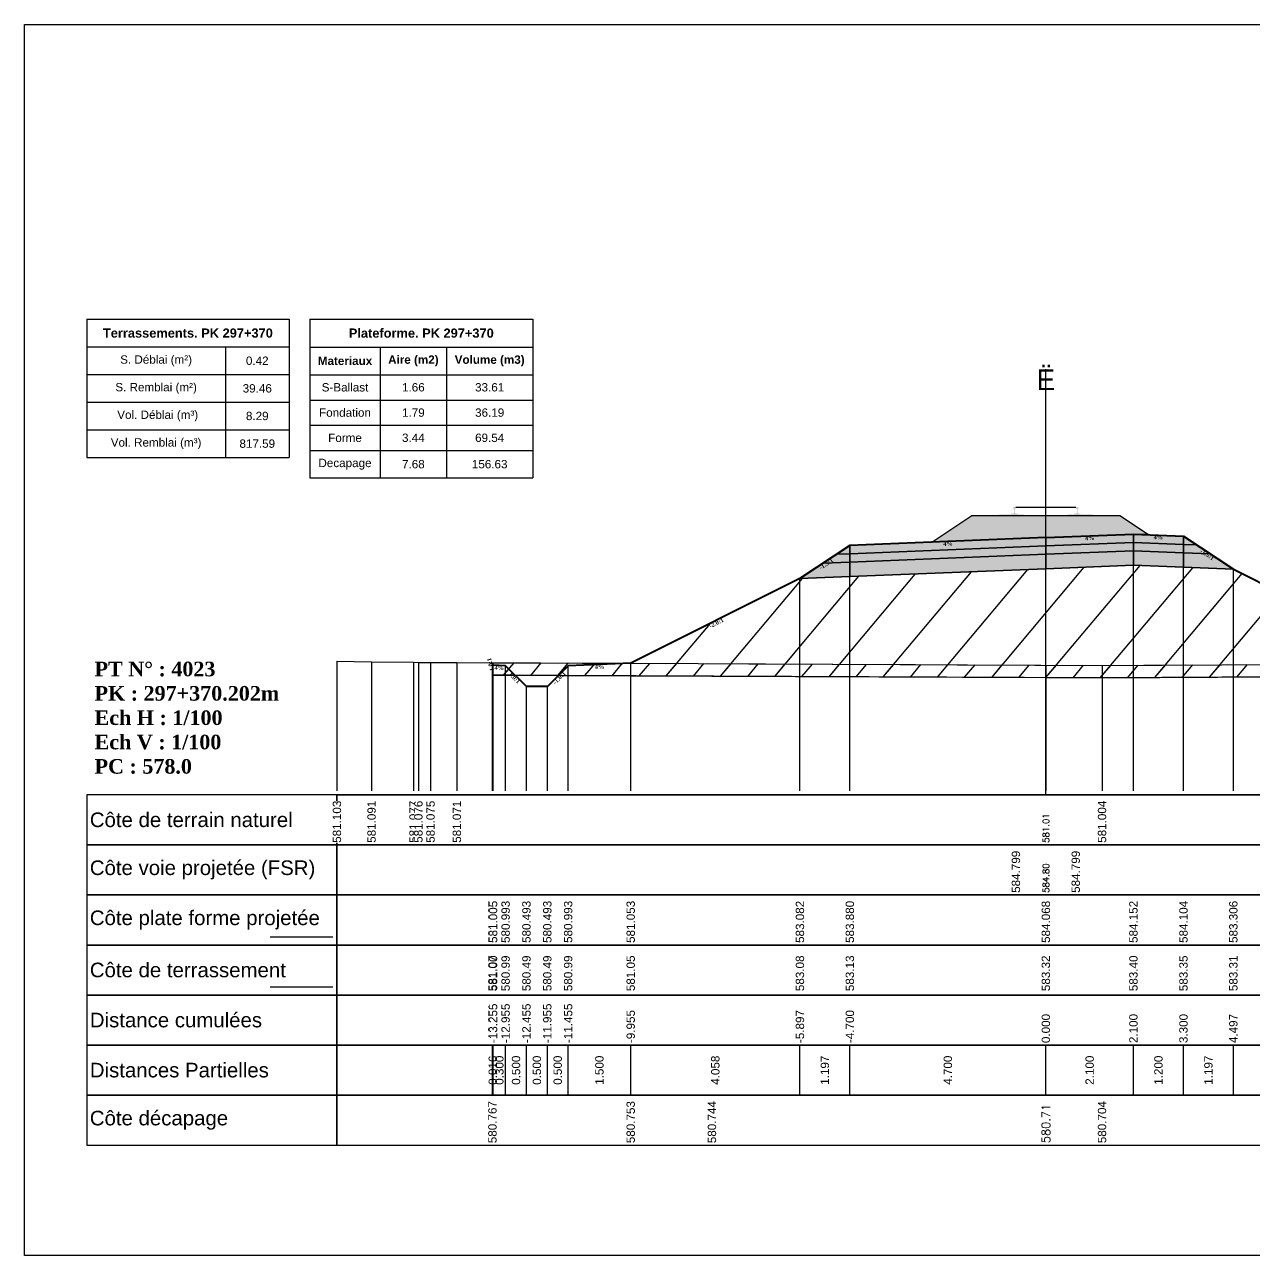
# Model space of a CAD drawing. Header units: millimetres. Extents: x 2762 to 3076, y 916 to 3305.
# Drawn here: x 3026.54 to 3056.03, y 2289.65 to 2319.15 of the extents above; entities that cross this region are included whole.
import ezdxf

# ---------------------------------------------------------------- set-up
doc = ezdxf.new("R2010")
doc.units = ezdxf.units.MM
doc.header["$LTSCALE"] = 2
doc.linetypes.add('CACHE', pattern=[9.525, 6.35, -3.175])
doc.linetypes.add('DASHED', pattern=[0.75, 0.5, -0.25])
for name, color, linetype in [('C-ANNO-TABL', 1, 'Continuous'), ('C-ANNO-TABL-TEXT', 150, 'Continuous'), ('C-ANNO-TABL-TITL', 150, 'Continuous'), ('C-ANNO-TABL-TTBL', 5, 'Continuous'), ('C-ROAD-CORR', 5, 'Continuous'), ('C-ROAD-SCTN', 7, 'Continuous')]:
    doc.layers.add(name, color=color, linetype=linetype)
doc.styles.add('ARIAL', font='arial.ttf')
doc.styles.add('C3D_Etiquette', font='romans.shx')
doc.styles.add('C3D_Profil_Travers', font='romans.shx')
doc.styles.get("Standard").update_dxf_attribs({"font": 'arial.ttf'})

msp = doc.modelspace()

# ---------------------------------------------------------------- hatches: boundary and pattern name
at = {"linetype": 'Continuous', "lineweight": -3}
msp.add_hatch(color=254, dxfattribs=at).paths.add_polyline_path([(3049.812, 2307.199), (3049.812, 2307.384), (3049.927, 2307.405), (3050.275, 2307.405), (3050.275, 2307.411), (3050.201, 2307.411), (3050.201, 2307.421), (3050.202, 2307.422), (3050.204, 2307.422), (3050.205, 2307.423), (3050.225, 2307.424), (3050.228, 2307.425), (3050.231, 2307.426), (3050.259, 2307.436), (3050.262, 2307.438), (3050.263, 2307.439), (3050.264, 2307.44), (3050.265, 2307.445), (3050.266, 2307.452), (3050.267, 2307.461), (3050.268, 2307.471), (3050.268, 2307.495), (3050.267, 2307.511), (3050.267, 2307.517), (3050.266, 2307.523), (3050.265, 2307.528), (3050.265, 2307.53), (3050.264, 2307.533), (3050.263, 2307.535), (3050.262, 2307.536), (3050.261, 2307.538), (3050.26, 2307.538), (3050.244, 2307.544), (3050.242, 2307.545), (3050.241, 2307.546), (3050.24, 2307.548), (3050.24, 2307.55), (3050.24, 2307.569), (3050.241, 2307.573), (3050.242, 2307.575), (3050.244, 2307.577), (3050.246, 2307.579), (3050.249, 2307.58), (3050.25, 2307.581), (3050.254, 2307.582), (3050.258, 2307.582), (3050.261, 2307.582), (3050.265, 2307.583), (3050.27, 2307.583), (3050.273, 2307.583), (3050.276, 2307.583), (3050.28, 2307.583), (3050.283, 2307.583), (3050.287, 2307.583), (3050.292, 2307.582), (3050.295, 2307.582), (3050.299, 2307.582), (3050.303, 2307.581), (3050.304, 2307.58), (3050.306, 2307.579), (3050.309, 2307.577), (3050.311, 2307.575), (3050.312, 2307.573), (3050.312, 2307.569), (3050.312, 2307.55), (3050.312, 2307.548), (3050.312, 2307.546), (3050.311, 2307.545), (3050.309, 2307.544), (3050.293, 2307.538), (3050.292, 2307.538), (3050.29, 2307.536), (3050.289, 2307.535), (3050.289, 2307.533), (3050.288, 2307.53), (3050.287, 2307.528), (3050.287, 2307.523), (3050.286, 2307.517), (3050.285, 2307.511), (3050.285, 2307.495), (3050.285, 2307.471), (3050.286, 2307.461), (3050.287, 2307.452), (3050.288, 2307.445), (3050.289, 2307.44), (3050.29, 2307.439), (3050.291, 2307.438), (3050.293, 2307.436), (3050.322, 2307.426), (3050.325, 2307.425), (3050.328, 2307.424), (3050.348, 2307.423), (3050.349, 2307.422), (3050.35, 2307.422), (3050.351, 2307.421), (3050.351, 2307.411), (3050.277, 2307.411), (3050.277, 2307.405), (3050.481, 2307.405), (3050.613, 2307.374), (3051.447, 2307.374), (3051.578, 2307.405), (3051.782, 2307.405), (3051.782, 2307.411), (3051.708, 2307.411), (3051.708, 2307.421), (3051.709, 2307.422), (3051.711, 2307.422), (3051.712, 2307.423), (3051.732, 2307.424), (3051.735, 2307.425), (3051.738, 2307.426), (3051.766, 2307.436), (3051.769, 2307.438), (3051.77, 2307.439), (3051.771, 2307.44), (3051.772, 2307.445), (3051.773, 2307.452), (3051.774, 2307.461), (3051.775, 2307.471), (3051.775, 2307.495), (3051.774, 2307.511), (3051.774, 2307.517), (3051.773, 2307.523), (3051.772, 2307.528), (3051.772, 2307.53), (3051.771, 2307.533), (3051.77, 2307.535), (3051.769, 2307.536), (3051.768, 2307.538), (3051.767, 2307.538), (3051.751, 2307.544), (3051.749, 2307.545), (3051.748, 2307.546), (3051.747, 2307.548), (3051.747, 2307.55), (3051.747, 2307.569), (3051.748, 2307.573), (3051.749, 2307.575), (3051.751, 2307.577), (3051.753, 2307.579), (3051.756, 2307.58), (3051.757, 2307.581), (3051.761, 2307.582), (3051.765, 2307.582), (3051.768, 2307.582), (3051.772, 2307.583), (3051.777, 2307.583), (3051.78, 2307.583), (3051.783, 2307.583), (3051.787, 2307.583), (3051.79, 2307.583), (3051.794, 2307.583), (3051.799, 2307.582), (3051.802, 2307.582), (3051.806, 2307.582), (3051.81, 2307.581), (3051.811, 2307.58), (3051.813, 2307.579), (3051.816, 2307.577), (3051.818, 2307.575), (3051.819, 2307.573), (3051.819, 2307.569), (3051.819, 2307.55), (3051.819, 2307.548), (3051.819, 2307.546), (3051.818, 2307.545), (3051.816, 2307.544), (3051.8, 2307.538), (3051.799, 2307.538), (3051.797, 2307.536), (3051.796, 2307.535), (3051.796, 2307.533), (3051.795, 2307.53), (3051.794, 2307.528), (3051.794, 2307.523), (3051.793, 2307.517), (3051.792, 2307.511), (3051.792, 2307.495), (3051.792, 2307.471), (3051.793, 2307.461), (3051.794, 2307.452), (3051.795, 2307.445), (3051.796, 2307.44), (3051.797, 2307.439), (3051.798, 2307.438), (3051.8, 2307.436), (3051.829, 2307.426), (3051.832, 2307.425), (3051.835, 2307.424), (3051.855, 2307.423), (3051.856, 2307.422), (3051.857, 2307.422), (3051.858, 2307.421), (3051.858, 2307.411), (3051.784, 2307.411), (3051.784, 2307.405), (3052.132, 2307.405), (3052.247, 2307.384), (3052.247, 2307.199)])
h = msp.add_hatch(dxfattribs=at)
h.set_pattern_fill('GRAVEL', color=252, scale=0.009, style=0)
h.set_pattern_definition([(228.0128, (3048.461781, 2306.971106), (-1.8288, -2.0574), [0.030755, -3.0447435]), (184.96974, (3048.441207, 2306.948246), (2.743199999, 0.228600013), [0.0527764, -5.2248644]), (132.51045, (3048.388629, 2306.943674), (2.286, -2.5146), [0.0372133, -3.684125]), (267.2737, (3048.299475, 2306.886524), (0.2286, 4.572), [0.0480604, -4.7579794]), (292.83365, (3048.297189, 2306.838518), (-1.143, 2.7432), [0.047127, -4.6655827]), (357.2737, (3048.315477, 2306.795084), (-4.572, 0.2286), [0.0480604, -4.7579794]), (37.69424, (3048.363483, 2306.792798), (-2.9718, -2.286), [0.0635574, -6.2921804]), (72.25533, (3048.413775, 2306.83166), (1.6002, 5.0292), [0.0600048, -5.940473]), (121.42957, (3048.432063, 2306.88881), (-1.8288, 2.9718), [0.048223, -4.774099]), (175.23636, (3048.406917, 2306.929958), (2.5146, -0.2286), [0.055054, -2.697654]), (222.39744, (3048.352053, 2306.93453), (-2.7432, -2.5146), [0.071197, -7.0485095]), (138.81407, (3048.52579, 2306.884238), (-1.6002, 1.3716), [0.0243004, -2.405751]), (171.46923, (3048.507501, 2306.90024), (2.9718, -0.4572), [0.0462314, -4.5769175]), (225, (3048.46178, 2306.9071), (-3e-17, -0.2286), [0.032329, -0.29096]), (203.1986, (3048.44578, 2306.93453), (1.143, 0.4572), [0.01741, -1.723556]), (291.8014, (3048.429777, 2306.92767), (-0.2286, 0.6858), [0.024621, -1.206428]), (30.9638, (3048.43892, 2306.90481), (0.6858, 0.4572), [0.039989, -1.292967]), (161.565, (3048.47321, 2306.925386), (0.4572, -0.2286), [0.028916, -0.693981]), (16.38954, (3048.297189, 2306.927672), (2.286, 0.6858), [0.040508, -4.0102944]), (70.34618, (3048.336051, 2306.939102), (-0.9144, -2.5146), [0.033984, -3.3643994]), (293.1986, (3048.47321, 2306.971106), (-0.4572, 1.143), [0.034819, -1.7061465]), (343.61046, (3048.486927, 2306.939102), (-2.286, 0.6858), [0.040508, -4.0102944]), (339.44395, (3048.29719, 2306.78594), (-1.143, 0.4572), [0.039063, -1.914096]), (294.77514, (3048.333765, 2306.772224), (-1.143, 2.5146), [0.0327305, -3.2403234]), (66.8014, (3048.475497, 2306.742506), (0.4572, 1.143), [0.034819, -1.7061465]), (17.35402, (3048.489213, 2306.77451), (-2.9718, -0.9144), [0.0383204, -3.793714]), (69.44395, (3048.363483, 2306.742506), (-0.4572, -1.143), [0.0195316, -1.933628]), (101.3099, (3048.46178, 2306.742506), (-0.2286, 0.9144), [0.011656, -1.1539795]), (165.9638, (3048.459495, 2306.753936), (0.6858, -0.2286), [0.047127, -0.895415]), (186.009, (3048.413775, 2306.765366), (2.286, 0.2286), [0.043674, -4.323723]), (303.69, (3048.43892, 2306.88424), (-0.2286, 0.4572), [0.032969, -0.79126]), (353.15723, (3048.457209, 2306.856806), (3.8862, -0.4572), [0.05756, -5.698441]), (60.9454, (3048.51436, 2306.849948), (-0.9144, -1.6002), [0.023536, -2.330045]), (90, (3048.5258, 2306.87052), (-0.2286, 0.2286), [0.013716, -0.214884]), (120.25644, (3048.409203, 2306.772224), (0.9144, -1.6002), [0.031758, -3.1440547]), (48.0128, (3048.393201, 2306.799656), (1.8288, 2.0574), [0.06151, -3.0139886]), (0, (3048.43435, 2306.84538), (0.2286, 0.2286), [0.059436, -0.169164]), (325.30485, (3048.493785, 2306.845376), (2.286, -1.6002), [0.036145, -3.5783385]), (254.0546, (3048.523503, 2306.824802), (-0.2286, -0.9144), [0.033285, -1.6309485]), (207.64598, (3048.514359, 2306.792798), (-4.3434, -2.286), [0.054193, -5.365122]), (175.42608, (3048.466353, 2306.767652), (-2.9718, 0.2286), [0.0573327, -5.675926])])
h.paths.add_polyline_path([(3048.297, 2306.743), (3049.255, 2307.381), (3049.298, 2307.381), (3051.03, 2307.381), (3052.761, 2307.381), (3052.805, 2307.381), (3053.494, 2306.921), (3053.13, 2306.936)])
h = msp.add_hatch(color=11, dxfattribs=at)
h.paths.add_polyline_path([(3054.33, 2306.688), (3054.33, 2306.888), (3054.649, 2306.675)])
h.paths.add_polyline_path([(3053.13, 2306.736), (3053.13, 2306.936), (3054.33, 2306.888), (3054.33, 2306.688)])
h.paths.add_polyline_path([(3051.03, 2306.652), (3051.03, 2306.852), (3053.13, 2306.936), (3053.13, 2306.736)])
h.paths.add_polyline_path([(3046.33, 2306.464), (3046.33, 2306.664), (3051.03, 2306.852), (3051.03, 2306.652)])
h.paths.add_polyline_path([(3046.01, 2306.451), (3046.33, 2306.664), (3046.33, 2306.464)])
h = msp.add_hatch(color=30, dxfattribs=at)
h.paths.add_polyline_path([(3054.33, 2306.488), (3054.33, 2306.688), (3054.649, 2306.675), (3054.968, 2306.462)])
h.paths.add_polyline_path([(3053.13, 2306.536), (3053.13, 2306.736), (3054.33, 2306.688), (3054.33, 2306.488)])
h.paths.add_polyline_path([(3051.03, 2306.452), (3051.03, 2306.652), (3053.13, 2306.736), (3053.13, 2306.536)])
h.paths.add_polyline_path([(3046.33, 2306.264), (3046.33, 2306.464), (3051.03, 2306.652), (3051.03, 2306.452)])
h.paths.add_polyline_path([(3045.691, 2306.238), (3046.01, 2306.451), (3046.33, 2306.464), (3046.33, 2306.264)])
h = msp.add_hatch(color=83, dxfattribs=at)
h.paths.add_polyline_path([(3054.33, 2306.138), (3054.33, 2306.488), (3054.968, 2306.462), (3055.526, 2306.09)])
h.paths.add_polyline_path([(3053.13, 2306.186), (3053.13, 2306.536), (3054.33, 2306.488), (3054.33, 2306.138)])
h.paths.add_polyline_path([(3051.03, 2306.102), (3051.03, 2306.452), (3053.13, 2306.536), (3053.13, 2306.186)])
h.paths.add_polyline_path([(3046.33, 2305.914), (3046.33, 2306.264), (3051.03, 2306.452), (3051.03, 2306.102)])
h.paths.add_polyline_path([(3045.133, 2305.866), (3045.691, 2306.238), (3046.33, 2306.264), (3046.33, 2305.914)])
h = msp.add_hatch(dxfattribs=at)
h.set_pattern_fill('_U', color=3, angle=50, style=0, pattern_type=0)
h.set_pattern_definition([(50, (3062.8235, 2303.5439), (-0.766044, 0.642788), [])])
h.paths.add_polyline_path([(3062.824, 2303.544), (3063.049, 2303.769), (3063.349, 2303.781), (3063.365, 2303.847), (3063.365, 2303.547)])
h.paths.add_polyline_path([(3039.342, 2303.544), (3039.575, 2303.777), (3041.075, 2303.837), (3045.133, 2305.866), (3053.13, 2306.186), (3055.526, 2306.09), (3060.049, 2303.829), (3061.549, 2303.769), (3061.779, 2303.538), (3052.377, 2303.487)])
h.paths.add_polyline_path([(3037.759, 2303.551), (3037.759, 2303.851), (3037.775, 2303.789), (3038.075, 2303.777), (3038.302, 2303.549)])
h = msp.add_hatch(dxfattribs=at)
h.set_pattern_fill('_U', color=150, scale=0.5, angle=50, style=0, pattern_type=0)
h.set_pattern_definition([(50, (3062.82353, 2303.5439), (-0.383022, 0.321394), [])])
h.paths.add_polyline_path([(3062.824, 2303.544), (3063.049, 2303.769), (3063.349, 2303.781), (3063.365, 2303.847), (3063.365, 2303.547)])
h.paths.add_polyline_path([(3060.049, 2303.829), (3063.365, 2303.847), (3063.349, 2303.781), (3063.049, 2303.769), (3062.824, 2303.544), (3061.779, 2303.538), (3061.549, 2303.769)])
h.paths.add_polyline_path([(3039.342, 2303.544), (3039.575, 2303.777), (3041.075, 2303.837), (3052.377, 2303.787), (3060.049, 2303.829), (3061.549, 2303.769), (3061.779, 2303.538), (3052.377, 2303.487)])
h.paths.add_polyline_path([(3037.759, 2303.851), (3041.075, 2303.837), (3039.575, 2303.777), (3039.342, 2303.544), (3038.302, 2303.549), (3038.075, 2303.777), (3037.775, 2303.789)])
h.paths.add_polyline_path([(3037.759, 2303.551), (3037.759, 2303.851), (3037.775, 2303.789), (3038.075, 2303.777), (3038.302, 2303.549)])

# ---------------------------------------------------------------- linework, layer by layer
at = {"color": 7, "linetype": 'Continuous', "lineweight": -3}
for p, q in [((3051.03, 2300.684), (3051.03, 2310.884)), ((3034.029, 2300.684), (3068.031, 2300.684)), ((3037.759, 2293.484), (3037.759, 2294.684)), ((3037.775, 2293.484), (3037.775, 2294.684)), ((3037.775, 2293.484), (3037.775, 2294.684)), ((3038.075, 2293.484), (3038.075, 2294.684)), ((3038.075, 2293.484), (3038.075, 2294.684)), ((3038.575, 2293.484), (3038.575, 2294.684)), ((3038.575, 2293.484), (3038.575, 2294.684)), ((3039.075, 2293.484), (3039.075, 2294.684)), ((3039.075, 2293.484), (3039.075, 2294.684)), ((3039.575, 2293.484), (3039.575, 2294.684)), ((3039.575, 2293.484), (3039.575, 2294.684)), ((3041.075, 2293.484), (3041.075, 2294.684)), ((3041.075, 2293.484), (3041.075, 2294.684)), ((3045.133, 2293.484), (3045.133, 2294.684)), ((3045.133, 2293.484), (3045.133, 2294.684)), ((3046.33, 2293.484), (3046.33, 2294.684)), ((3046.33, 2293.484), (3046.33, 2294.684)), ((3051.03, 2293.484), (3051.03, 2294.684)), ((3051.03, 2293.484), (3051.03, 2294.684)), ((3053.13, 2293.484), (3053.13, 2294.684)), ((3053.13, 2293.484), (3053.13, 2294.684)), ((3054.33, 2293.484), (3054.33, 2294.684)), ((3054.33, 2293.484), (3054.33, 2294.684)), ((3055.526, 2293.484), (3055.526, 2294.684)), ((3055.526, 2293.484), (3055.526, 2294.684))]:
    msp.add_line(p, q, dxfattribs=at)
at = {"color": 251, "linetype": 'Continuous', "lineweight": -3}
for p, q in [((3048.297, 2306.743), (3049.255, 2307.381)), ((3049.255, 2307.381), (3049.298, 2307.381)), ((3049.298, 2307.381), (3051.03, 2307.381)), ((3051.03, 2307.381), (3052.761, 2307.381)), ((3052.761, 2307.381), (3052.805, 2307.381)), ((3052.805, 2307.381), (3053.494, 2306.921)), ((3053.13, 2306.936), (3048.297, 2306.743)), ((3051.03, 2306.852), (3053.13, 2306.936)), ((3053.494, 2306.921), (3053.13, 2306.936)), ((3053.13, 2306.736), (3053.13, 2306.936)), ((3053.13, 2306.936), (3054.33, 2306.888)), ((3053.13, 2306.936), (3053.13, 2306.736)), ((3046.01, 2306.451), (3046.33, 2306.664)), ((3046.33, 2306.664), (3051.03, 2306.852)), ((3046.33, 2306.464), (3046.33, 2306.664)), ((3046.33, 2306.664), (3046.33, 2306.464)), ((3051.03, 2306.652), (3046.33, 2306.464)), ((3051.03, 2306.652), (3051.03, 2306.852)), ((3051.03, 2306.852), (3051.03, 2306.652)), ((3053.13, 2306.736), (3051.03, 2306.652)), ((3054.33, 2306.688), (3053.13, 2306.736)), ((3054.33, 2306.688), (3054.33, 2306.888)), ((3054.33, 2306.888), (3054.649, 2306.675)), ((3054.33, 2306.888), (3054.33, 2306.688)), ((3054.649, 2306.675), (3054.33, 2306.688)), ((3046.33, 2306.464), (3046.01, 2306.451))]:
    msp.add_line(p, q, dxfattribs=at)
at = {"color": 53, "linetype": 'Continuous', "lineweight": -3}
for p, q in [((3046.33, 2306.464), (3051.03, 2306.652)), ((3051.03, 2306.652), (3053.13, 2306.736)), ((3051.03, 2306.452), (3051.03, 2306.652)), ((3051.03, 2306.652), (3051.03, 2306.452)), ((3053.13, 2306.536), (3053.13, 2306.736)), ((3053.13, 2306.736), (3054.33, 2306.688)), ((3053.13, 2306.736), (3053.13, 2306.536)), ((3054.33, 2306.488), (3054.33, 2306.688)), ((3054.33, 2306.688), (3054.649, 2306.675)), ((3054.33, 2306.688), (3054.33, 2306.488)), ((3054.649, 2306.675), (3054.968, 2306.462)), ((3045.691, 2306.238), (3046.01, 2306.451)), ((3046.01, 2306.451), (3046.33, 2306.464)), ((3046.33, 2306.264), (3046.33, 2306.464)), ((3046.33, 2306.464), (3046.33, 2306.264)), ((3051.03, 2306.452), (3046.33, 2306.264)), ((3046.33, 2306.264), (3051.03, 2306.452)), ((3053.13, 2306.536), (3051.03, 2306.452)), ((3051.03, 2306.452), (3053.13, 2306.536)), ((3051.03, 2306.102), (3051.03, 2306.452)), ((3051.03, 2306.452), (3051.03, 2306.102)), ((3054.33, 2306.488), (3053.13, 2306.536)), ((3053.13, 2306.186), (3053.13, 2306.536)), ((3053.13, 2306.536), (3054.33, 2306.488)), ((3053.13, 2306.536), (3053.13, 2306.186)), ((3054.968, 2306.462), (3054.33, 2306.488)), ((3054.33, 2306.138), (3054.33, 2306.488)), ((3054.33, 2306.488), (3054.968, 2306.462)), ((3054.33, 2306.488), (3054.33, 2306.138)), ((3054.968, 2306.462), (3055.526, 2306.09)), ((3045.133, 2305.866), (3045.691, 2306.238)), ((3046.33, 2306.264), (3045.691, 2306.238)), ((3045.691, 2306.238), (3046.33, 2306.264)), ((3046.33, 2305.914), (3046.33, 2306.264)), ((3046.33, 2306.264), (3046.33, 2305.914)), ((3051.03, 2306.102), (3046.33, 2305.914)), ((3053.13, 2306.186), (3051.03, 2306.102)), ((3054.33, 2306.138), (3053.13, 2306.186)), ((3055.526, 2306.09), (3054.33, 2306.138)), ((3046.33, 2305.914), (3045.133, 2305.866))]:
    msp.add_line(p, q, dxfattribs=at)
at = {"color": 253, "linetype": 'Continuous', "lineweight": -3}
for p, q in [((3045.133, 2305.866), (3053.13, 2306.186)), ((3053.13, 2306.186), (3055.526, 2306.09)), ((3055.526, 2306.09), (3060.049, 2303.829)), ((3041.075, 2303.837), (3045.133, 2305.866)), ((3037.759, 2303.851), (3041.075, 2303.837)), ((3037.775, 2303.789), (3037.759, 2303.851)), ((3037.759, 2303.551), (3037.759, 2303.851)), ((3037.759, 2303.851), (3037.775, 2303.789)), ((3037.759, 2303.551), (3037.759, 2303.851)), ((3037.759, 2303.851), (3037.775, 2303.789)), ((3038.075, 2303.777), (3037.775, 2303.789)), ((3037.775, 2303.789), (3038.075, 2303.777)), ((3037.775, 2303.789), (3038.075, 2303.777)), ((3038.302, 2303.549), (3038.075, 2303.777)), ((3038.075, 2303.777), (3038.302, 2303.549)), ((3038.075, 2303.777), (3038.302, 2303.549)), ((3039.342, 2303.544), (3039.575, 2303.777)), ((3039.575, 2303.777), (3039.342, 2303.544)), ((3039.342, 2303.544), (3039.575, 2303.777)), ((3039.575, 2303.777), (3041.075, 2303.837)), ((3041.075, 2303.837), (3039.575, 2303.777)), ((3039.575, 2303.777), (3041.075, 2303.837)), ((3041.075, 2303.837), (3052.377, 2303.787)), ((3052.377, 2303.787), (3060.049, 2303.829)), ((3038.302, 2303.549), (3037.759, 2303.551)), ((3038.302, 2303.549), (3037.759, 2303.551)), ((3039.342, 2303.544), (3038.302, 2303.549)), ((3038.302, 2303.549), (3039.342, 2303.544)), ((3038.575, 2303.277), (3038.302, 2303.549)), ((3039.342, 2303.544), (3039.075, 2303.277)), ((3052.377, 2303.487), (3039.342, 2303.544)), ((3052.377, 2303.487), (3039.342, 2303.544)), ((3061.779, 2303.538), (3052.377, 2303.487)), ((3061.779, 2303.538), (3052.377, 2303.487)), ((3039.075, 2303.277), (3038.575, 2303.277))]:
    msp.add_line(p, q, dxfattribs=at)
at = {"color": 8, "linetype": 'CACHE', "lineweight": -3}
for p, q in [((3051.03, 2300.784), (3051.03, 2306.102)), ((3051.03, 2300.784), (3051.03, 2306.102)), ((3053.13, 2300.784), (3053.13, 2306.186)), ((3054.33, 2300.784), (3054.33, 2306.138)), ((3055.526, 2300.784), (3055.526, 2306.09)), ((3045.133, 2300.784), (3045.133, 2305.866)), ((3046.33, 2300.784), (3046.33, 2305.914)), ((3037.759, 2300.784), (3037.759, 2303.851)), ((3037.775, 2300.784), (3037.775, 2303.789)), ((3038.075, 2300.784), (3038.075, 2303.777)), ((3039.575, 2300.784), (3039.575, 2303.777)), ((3041.075, 2300.784), (3041.075, 2303.837)), ((3038.575, 2300.784), (3038.575, 2303.277)), ((3039.075, 2300.784), (3039.075, 2303.277))]:
    msp.add_line(p, q, dxfattribs=at)
at = {"color": 105, "linetype": 'DASHED', "lineweight": -3, "ltscale": 2}
for p, q in [((3034.03, 2303.887), (3034.861, 2303.875)), ((3034.861, 2303.875), (3035.867, 2303.861)), ((3035.867, 2303.861), (3035.984, 2303.86)), ((3035.984, 2303.86), (3036.275, 2303.859)), ((3036.275, 2303.859), (3036.906, 2303.855)), ((3036.906, 2303.855), (3051.03, 2303.793)), ((3051.03, 2303.793), (3052.377, 2303.787)), ((3052.377, 2303.787), (3064.938, 2303.855))]:
    msp.add_line(p, q, dxfattribs=at)
at = {"color": 98, "linetype": 'CACHE', "lineweight": -3}
for p, q in [((3034.03, 2303.887), (3034.03, 2300.784)), ((3034.861, 2303.875), (3034.861, 2300.784)), ((3035.867, 2303.861), (3035.867, 2300.784)), ((3035.984, 2303.86), (3035.984, 2300.784)), ((3036.275, 2303.859), (3036.275, 2300.784)), ((3036.906, 2303.855), (3036.906, 2300.784)), ((3051.03, 2303.793), (3051.03, 2300.784)), ((3052.377, 2303.787), (3052.377, 2300.784))]:
    msp.add_line(p, q, dxfattribs=at)
at = {"color": 6, "linetype": 'Continuous', "lineweight": -3}
for p, q in [((3037.759, 2303.551), (3041.075, 2303.537)), ((3041.075, 2303.537), (3043.023, 2303.528)), ((3043.023, 2303.528), (3051.03, 2303.493)), ((3051.03, 2303.493), (3052.377, 2303.487)), ((3052.377, 2303.487), (3056.536, 2303.51))]:
    msp.add_line(p, q, dxfattribs=at)
at = {"color": 154, "linetype": 'Continuous', "lineweight": -3}
msp.add_line((3032.429, 2297.284), (3033.929, 2297.284), dxfattribs=at)
at = {"color": 1, "linetype": 'Continuous', "lineweight": -3}
msp.add_line((3032.429, 2296.084), (3033.929, 2296.084), dxfattribs=at)
at = {"color": 7, "linetype": 'Continuous', "lineweight": -3}
for points in [[(3034.029, 2299.484), (3034.029, 2300.684), (3028.029, 2300.684), (3028.029, 2299.484)], [(3034.029, 2299.484), (3068.031, 2299.484), (3068.031, 2300.684), (3034.029, 2300.684)], [(3034.029, 2298.284), (3034.029, 2299.484), (3028.029, 2299.484), (3028.029, 2298.284)], [(3034.029, 2298.284), (3068.031, 2298.284), (3068.031, 2299.484), (3034.029, 2299.484)], [(3034.029, 2297.084), (3034.029, 2298.284), (3028.029, 2298.284), (3028.029, 2297.084)], [(3034.029, 2297.084), (3068.031, 2297.084), (3068.031, 2298.284), (3034.029, 2298.284)], [(3034.029, 2295.884), (3034.029, 2297.084), (3028.029, 2297.084), (3028.029, 2295.884)], [(3034.029, 2295.884), (3068.031, 2295.884), (3068.031, 2297.084), (3034.029, 2297.084)], [(3034.029, 2294.684), (3034.029, 2295.884), (3028.029, 2295.884), (3028.029, 2294.684)], [(3034.029, 2294.684), (3068.031, 2294.684), (3068.031, 2295.884), (3034.029, 2295.884)], [(3034.029, 2293.484), (3034.029, 2294.684), (3028.029, 2294.684), (3028.029, 2293.484)], [(3034.029, 2293.484), (3068.031, 2293.484), (3068.031, 2294.684), (3034.029, 2294.684)], [(3034.029, 2292.284), (3034.029, 2293.484), (3028.029, 2293.484), (3028.029, 2292.284)], [(3034.029, 2292.284), (3068.031, 2292.284), (3068.031, 2293.484), (3034.029, 2293.484)]]:
    msp.add_3dface(points, dxfattribs=at)
at = {"layer": 'C-ANNO-TABL', "color": 7, "linetype": 'Continuous', "lineweight": -3}
for p, q in [((3028.029, 2311.419), (3031.357, 2311.419)), ((3031.357, 2311.419), (3032.882, 2311.419)), ((3031.357, 2311.419), (3031.357, 2310.757)), ((3033.382, 2311.416), (3035.064, 2311.416)), ((3035.064, 2311.416), (3036.66, 2311.416)), ((3035.064, 2311.416), (3035.064, 2310.754)), ((3036.66, 2311.416), (3038.723, 2311.416)), ((3036.66, 2311.416), (3036.66, 2310.754)), ((3028.029, 2310.757), (3031.357, 2310.757)), ((3031.357, 2310.757), (3032.882, 2310.757)), ((3031.357, 2310.757), (3031.357, 2310.095)), ((3033.382, 2310.754), (3035.064, 2310.754)), ((3035.064, 2310.754), (3036.66, 2310.754)), ((3035.064, 2310.754), (3035.064, 2310.147)), ((3036.66, 2310.754), (3038.723, 2310.754)), ((3036.66, 2310.754), (3036.66, 2310.147)), ((3033.382, 2310.147), (3035.064, 2310.147)), ((3035.064, 2310.147), (3036.66, 2310.147)), ((3035.064, 2310.147), (3035.064, 2309.543)), ((3036.66, 2310.147), (3038.723, 2310.147)), ((3036.66, 2310.147), (3036.66, 2309.543)), ((3028.029, 2310.095), (3031.357, 2310.095)), ((3031.357, 2310.095), (3032.882, 2310.095)), ((3031.357, 2310.095), (3031.357, 2309.432)), ((3028.029, 2309.432), (3031.357, 2309.432)), ((3031.357, 2309.432), (3032.882, 2309.432)), ((3031.357, 2309.432), (3031.357, 2308.77)), ((3033.382, 2309.543), (3035.064, 2309.543)), ((3035.064, 2309.543), (3036.66, 2309.543)), ((3035.064, 2309.543), (3035.064, 2308.938)), ((3036.66, 2309.543), (3038.723, 2309.543)), ((3036.66, 2309.543), (3036.66, 2308.938)), ((3033.382, 2308.938), (3035.064, 2308.938)), ((3035.064, 2308.938), (3036.66, 2308.938)), ((3035.064, 2308.938), (3035.064, 2308.28)), ((3036.66, 2308.938), (3038.723, 2308.938)), ((3036.66, 2308.938), (3036.66, 2308.28))]:
    msp.add_line(p, q, dxfattribs=at)
at = {"layer": 'C-ANNO-TABL-TTBL', "color": 7, "linetype": 'Continuous', "lineweight": -3}
for p, q in [((3028.029, 2312.084), (3032.882, 2312.084)), ((3028.029, 2312.084), (3028.029, 2311.419)), ((3032.882, 2312.084), (3032.882, 2311.419)), ((3033.382, 2312.084), (3038.723, 2312.084)), ((3033.382, 2312.084), (3033.382, 2311.416)), ((3038.723, 2312.084), (3038.723, 2311.416)), ((3028.029, 2311.419), (3028.029, 2310.757)), ((3032.882, 2311.419), (3032.882, 2310.757)), ((3033.382, 2311.416), (3033.382, 2310.754)), ((3038.723, 2311.416), (3038.723, 2310.754)), ((3028.029, 2310.757), (3028.029, 2310.095)), ((3032.882, 2310.757), (3032.882, 2310.095)), ((3033.382, 2310.754), (3033.382, 2310.147)), ((3038.723, 2310.754), (3038.723, 2310.147)), ((3033.382, 2310.147), (3033.382, 2309.543)), ((3038.723, 2310.147), (3038.723, 2309.543)), ((3028.029, 2310.095), (3028.029, 2309.432)), ((3032.882, 2310.095), (3032.882, 2309.432)), ((3028.029, 2309.432), (3028.029, 2308.77)), ((3032.882, 2309.432), (3032.882, 2308.77)), ((3033.382, 2309.543), (3033.382, 2308.938)), ((3038.723, 2309.543), (3038.723, 2308.938)), ((3028.029, 2308.77), (3031.357, 2308.77)), ((3031.357, 2308.77), (3032.882, 2308.77)), ((3033.382, 2308.938), (3033.382, 2308.28)), ((3038.723, 2308.938), (3038.723, 2308.28)), ((3033.382, 2308.28), (3035.064, 2308.28)), ((3035.064, 2308.28), (3036.66, 2308.28)), ((3036.66, 2308.28), (3038.723, 2308.28))]:
    msp.add_line(p, q, dxfattribs=at)
at = {"layer": 'C-ROAD-CORR', "color": 1, "linetype": 'Continuous', "lineweight": 40}
for p, q in [((3051.03, 2306.852), (3053.13, 2306.936)), ((3053.13, 2306.936), (3054.33, 2306.888)), ((3046.33, 2306.664), (3045.133, 2305.866)), ((3051.03, 2306.852), (3046.33, 2306.664)), ((3054.33, 2306.888), (3055.526, 2306.09)), ((3055.526, 2306.09), (3060.049, 2303.829)), ((3045.133, 2305.866), (3041.075, 2303.837)), ((3037.775, 2303.789), (3037.759, 2303.851)), ((3038.075, 2303.777), (3037.775, 2303.789)), ((3038.575, 2303.277), (3038.075, 2303.777)), ((3039.575, 2303.777), (3039.075, 2303.277)), ((3041.075, 2303.837), (3039.575, 2303.777)), ((3039.075, 2303.277), (3038.575, 2303.277))]:
    msp.add_line(p, q, dxfattribs=at)
at = {"layer": 'C-ROAD-CORR', "color": 102, "linetype": 'Continuous', "lineweight": -3, "ltscale": 0.5}
for p, q in [((3051.03, 2306.102), (3046.33, 2305.914)), ((3051.03, 2306.102), (3053.13, 2306.186)), ((3053.13, 2306.186), (3054.33, 2306.138)), ((3054.33, 2306.138), (3055.526, 2306.09)), ((3046.33, 2305.914), (3045.133, 2305.866))]:
    msp.add_line(p, q, dxfattribs=at)
at = {"layer": 'C-ROAD-CORR', "color": 1, "linetype": 'Continuous', "lineweight": -3}
for p, q in [((3038.575, 2303.277), (3038.075, 2303.777)), ((3039.575, 2303.777), (3039.075, 2303.277))]:
    msp.add_line(p, q, dxfattribs=at)
at = {"layer": 'C-ROAD-SCTN', "color": 154, "linetype": 'Continuous', "lineweight": -3}
for p, q in [((3050.312, 2307.583), (3051.03, 2307.583)), ((3051.03, 2307.583), (3051.747, 2307.583)), ((3051.03, 2306.852), (3053.13, 2306.936)), ((3053.13, 2306.936), (3054.33, 2306.888)), ((3045.133, 2305.866), (3046.33, 2306.664)), ((3046.33, 2306.664), (3051.03, 2306.852)), ((3054.33, 2306.888), (3055.526, 2306.09)), ((3055.526, 2306.09), (3060.049, 2303.829)), ((3041.075, 2303.837), (3045.133, 2305.866)), ((3037.759, 2303.851), (3037.775, 2303.789)), ((3037.775, 2303.789), (3038.075, 2303.777)), ((3038.075, 2303.777), (3038.575, 2303.277)), ((3039.075, 2303.277), (3039.575, 2303.777)), ((3039.575, 2303.777), (3041.075, 2303.837)), ((3038.575, 2303.277), (3039.075, 2303.277))]:
    msp.add_line(p, q, dxfattribs=at)
at = {"layer": 'C-ROAD-SCTN', "color": 140, "linetype": 'Continuous', "lineweight": -3}
for p, q in [((3048.297, 2306.743), (3049.255, 2307.381)), ((3049.255, 2307.381), (3049.298, 2307.381)), ((3049.298, 2307.381), (3051.03, 2307.381)), ((3051.03, 2307.381), (3052.761, 2307.381)), ((3052.761, 2307.381), (3052.805, 2307.381)), ((3052.805, 2307.381), (3053.494, 2306.921))]:
    msp.add_line(p, q, dxfattribs=at)
at = {"layer": 'C-ROAD-SCTN', "color": 1, "linetype": 'Continuous', "lineweight": -3}
for p, q in [((3046.33, 2305.914), (3051.03, 2306.102)), ((3051.03, 2306.102), (3053.13, 2306.186)), ((3053.13, 2306.186), (3054.33, 2306.138)), ((3054.33, 2306.138), (3055.526, 2306.09)), ((3055.526, 2306.09), (3060.049, 2303.829)), ((3041.075, 2303.837), (3045.133, 2305.866)), ((3045.133, 2305.866), (3046.33, 2305.914)), ((3037.759, 2303.851), (3037.775, 2303.789)), ((3037.775, 2303.789), (3038.075, 2303.777)), ((3038.075, 2303.777), (3038.575, 2303.277)), ((3039.075, 2303.277), (3039.575, 2303.777)), ((3039.575, 2303.777), (3041.075, 2303.837)), ((3038.575, 2303.277), (3039.075, 2303.277))]:
    msp.add_line(p, q, dxfattribs=at)

# ---------------------------------------------------------------- texts
at = {"color": 7, "linetype": 'Continuous', "lineweight": -3}
for s, insert, char_height, attachment_point, style in [('{\\fWingdings|b0|i0|c2|p0;Ë}', (3051.03, 2310.384), 0.5, 8, 'C3D_Profil_Travers'), ('{\\fTimes New Roman|b1|i0|c0|p18;PT N° : 4023\\PPK : 297+370.202m\\PEch H : 1/100\\PEch V : 1/100\\PPC : 578.0}', (3028.218, 2301.184), 0.35, 7, 'C3D_Profil_Travers'), ('{\\fArial|b0|i0|c0|p34;Côte de terrain naturel}', (3028.104, 2300.084), 0.35, 4, 'C3D_Etiquette'), ('{\\fArial|b0|i0|c0|p34;Côte plate forme projetée}', (3028.104, 2297.684), 0.35, 4, 'C3D_Etiquette'), ('{\\fArial|b0|i0|c0|p34;Côte de terrassement}', (3028.104, 2296.484), 0.35, 4, 'C3D_Etiquette'), ('{\\fArial|b0|i0|c0|p34;Distance cumulées}', (3028.104, 2295.284), 0.35, 4, 'C3D_Etiquette'), ('{\\fArial|b0|i0|c0|p34;Distances Partielles}', (3028.104, 2294.084), 0.35, 4, 'C3D_Etiquette'), ('{\\fArial|b0|i0|c0|p34;Côte décapage}', (3028.104, 2292.884), 0.35, 4, 'C3D_Etiquette')]:
    msp.add_mtext(s, dxfattribs=dict(at, insert=insert, char_height=char_height, attachment_point=attachment_point, style=style))
at = {"color": 7, "linetype": 'Continuous', "lineweight": -3, "char_height": 0.1, "style": 'C3D_Etiquette'}
for s, insert, width, attachment_point, rotation in [('{\\fTimes New Roman|b1|i0|c0|p18;4%}', (3053.729, 2306.908), 0.42071, 2, 357.7094), ('{\\fTimes New Roman|b1|i0|c0|p18;4%}', (3048.68, 2306.754), 0.42071, 2, 2.2906), ('{\\fTimes New Roman|b1|i0|c0|p18;4%}', (3052.08, 2306.89), 0.37094, 2, 2.2906), ('{\\fTimes New Roman|b1|i0|c0|p18;-1.5:1}', (3045.733, 2306.262), 0.34598, 2, 33.6901), ('{\\fTimes New Roman|b1|i0|c0|p18;-1.5:1}', (3054.926, 2306.486), 0.34598, 2, 326.3099), ('{\\fTimes New Roman|b1|i0|c0|p18;-2.0:1}', (3043.106, 2304.848), 0.34598, 2, 26.5651), ('{\\fTimes New Roman|b1|i0|c0|p18;1.0:1}', (3037.763, 2303.819), 0.29446, 8, 104.0362), ('{\\fTimes New Roman|b1|i0|c0|p18;4%}', (3037.924, 2303.779), 0.37094, 2, 357.7094), ('{\\fTimes New Roman|b1|i0|c0|p18;4%}', (3040.325, 2303.803), 0.42071, 2, 2.2906), ('{\\fTimes New Roman|b1|i0|c0|p18;1.0:1}', (3038.322, 2303.524), 0.29001, 2, 315), ('{\\fTimes New Roman|b1|i0|c0|p18;-1.0:1}', (3039.327, 2303.524), 0.34598, 2, 45)]:
    msp.add_mtext(s, dxfattribs=dict(at, insert=insert, width=width, attachment_point=attachment_point, rotation=rotation))
at = {"color": 7, "linetype": 'Continuous', "lineweight": -3, "rotation": 90, "style": 'C3D_Profil_Travers'}
for s, insert, char_height, attachment_point in [('581.01', (3051.03, 2299.534), 0.15, 4), ('584.80', (3051.03, 2298.334), 0.15, 4), ('{\\fArial|b0|i0|c0|p34;581.07}', (3037.759, 2295.979), 0.2, 4), ('{\\fArial|b0|i0|c0|p34;581.00}', (3037.775, 2295.979), 0.2, 4), ('{\\fArial|b0|i0|c0|p34;580.99}', (3038.075, 2295.979), 0.2, 4), ('{\\fArial|b0|i0|c0|p34;580.49}', (3038.575, 2295.979), 0.2, 4), ('{\\fArial|b0|i0|c0|p34;580.49}', (3039.075, 2295.979), 0.2, 4), ('{\\fArial|b0|i0|c0|p34;580.99}', (3039.575, 2295.979), 0.2, 4), ('{\\fArial|b0|i0|c0|p34;581.05}', (3041.075, 2295.979), 0.2, 4), ('{\\fArial|b0|i0|c0|p34;583.08}', (3045.133, 2295.979), 0.2, 4), ('{\\fArial|b0|i0|c0|p34;583.13}', (3046.33, 2295.979), 0.2, 4), ('{\\fArial|b0|i0|c0|p34;583.32}', (3051.03, 2295.979), 0.2, 4), ('{\\fArial|b0|i0|c0|p34;583.40}', (3053.13, 2295.979), 0.2, 4), ('{\\fArial|b0|i0|c0|p34;583.35}', (3054.33, 2295.979), 0.2, 4), ('{\\fArial|b0|i0|c0|p34;583.31}', (3055.526, 2295.979), 0.2, 4), ('{\\fArial|b0|i0|c0|p34;0.016}', (3037.767, 2294.084), 0.2, 5), ('{\\fArial|b0|i0|c0|p34;0.300}', (3037.925, 2294.084), 0.2, 5), ('{\\fArial|b0|i0|c0|p34;0.500}', (3038.325, 2294.084), 0.2, 5), ('{\\fArial|b0|i0|c0|p34;0.500}', (3038.825, 2294.084), 0.2, 5), ('{\\fArial|b0|i0|c0|p34;0.500}', (3039.325, 2294.084), 0.2, 5), ('{\\fArial|b0|i0|c0|p34;1.500}', (3040.325, 2294.084), 0.2, 5), ('{\\fArial|b0|i0|c0|p34;4.058}', (3043.104, 2294.084), 0.2, 5), ('{\\fArial|b0|i0|c0|p34;1.197}', (3045.731, 2294.084), 0.2, 5), ('{\\fArial|b0|i0|c0|p34;4.700}', (3048.68, 2294.084), 0.2, 5), ('{\\fArial|b0|i0|c0|p34;2.100}', (3052.08, 2294.084), 0.2, 5), ('{\\fArial|b0|i0|c0|p34;1.200}', (3053.73, 2294.084), 0.2, 5), ('{\\fArial|b0|i0|c0|p34;1.197}', (3054.928, 2294.084), 0.2, 5), ('580.71', (3051.03, 2292.334), 0.2, 4)]:
    msp.add_mtext(s, dxfattribs=dict(at, insert=insert, char_height=char_height, attachment_point=attachment_point))
at = {"color": 7, "linetype": 'Continuous', "lineweight": -3, "insert": (3028.104, 2298.884), "char_height": 0.35, "attachment_point": 4}
msp.add_mtext('{\\fArial|b0|i0|c0|p34;Côte voie projetée (FSR)}', dxfattribs=at)
at = {"layer": 'C-ANNO-TABL-TEXT', "color": 7, "linetype": 'Continuous', "lineweight": -3, "char_height": 0.2, "attachment_point": 5, "style": 'ARIAL'}
for s, insert in [('{\\fArial|b0|i0|c0|p34;\\C7;0.42}', (3032.119, 2311.088)), ('{\\fArial|b0|i0|c0|p34;\\C7;39.46}', (3032.119, 2310.426)), ('{\\fArial|b0|i0|c0|p34;\\C7;S-Ballast}', (3034.223, 2310.451)), ('{\\fArial|b0|i0|c0|p34;\\C7;1.66}', (3035.862, 2310.451)), ('{\\C18;\\c0;33.61}', (3037.692, 2310.451)), ('{\\fArial|b0|i0|c0|p34;\\C7;8.29}', (3032.119, 2309.764)), ('{\\fArial|b0|i0|c0|p34;\\C7;Fondation}', (3034.223, 2309.845)), ('{\\fArial|b0|i0|c0|p34;\\C7;1.79}', (3035.862, 2309.845)), ('{\\C18;\\c0;36.19}', (3037.692, 2309.845)), ('{\\fArial|b0|i0|c0|p34;\\C7;Forme}', (3034.223, 2309.241)), ('{\\fArial|b0|i0|c0|p34;\\C7;3.44}', (3035.862, 2309.241)), ('{\\C18;\\c0;69.54}', (3037.692, 2309.241)), ('{\\fArial|b0|i0|c0|p34;\\C7;817.59}', (3032.119, 2309.101)), ('{\\fArial|b0|i0|c0|p34;\\C7;Decapage}', (3034.223, 2308.609)), ('{\\fArial|b0|i0|c0|p34;\\C7;7.68}', (3035.862, 2308.609)), ('{\\C18;\\c0;156.63}', (3037.692, 2308.609))]:
    msp.add_mtext(s, dxfattribs=dict(at, insert=insert))
at = {"layer": 'C-ANNO-TABL-TITL', "color": 7, "linetype": 'Continuous', "lineweight": -3, "attachment_point": 5, "style": 'ARIAL'}
for s, insert, char_height in [('{\\fArial|b1|i0|c0|p34;\\C7;Terrassements. PK 297+370}', (3030.455, 2311.751), 0.22), ('{\\fArial|b1|i0|c0|p34;\\C18;\\c0;Plateforme. PK 297+370}', (3036.052, 2311.75), 0.22), ('{\\fArial|b0|i0|c0|p34;\\C7;S. Déblai (m²) }', (3029.693, 2311.088), 0.2), ('{\\fArial|b1|i0|c0|p34;\\C7;Materiaux   }', (3034.223, 2311.085), 0.2), ('{\\fArial|b1|i0|c0|p34;\\C7;Aire (m2)}', (3035.862, 2311.085), 0.2), ('{\\fArial|b1|i0|c0|p34;\\C7;Volume (m3)}', (3037.692, 2311.085), 0.2), ('{\\fArial|b0|i0|c0|p34;\\C7;S. Remblai (m²) }', (3029.693, 2310.426), 0.2), ('{\\fArial|b0|i0|c0|p34;\\C7; Vol. Déblai (m³) }', (3029.693, 2309.764), 0.2), ('{\\fArial|b0|i0|c0|p34;\\C7;Vol. Remblai (m³)}', (3029.693, 2309.101), 0.2)]:
    msp.add_mtext(s, dxfattribs=dict(at, insert=insert, char_height=char_height))

# ---------------------------------------------------------------- next in the draw order: texts
at = {"color": 7, "linetype": 'Continuous', "lineweight": -3, "char_height": 0.2, "attachment_point": 4, "rotation": 90, "style": 'C3D_Profil_Travers', "bg_fill": 3, "box_fill_scale": 1.000375, "bg_fill_color": 256, "bg_fill_true_color": 13158600, "bg_fill_transparency": 0}
for s, insert, width in [('{\\fArial|b0|i0|c0|p34;581.103}', (3034.03, 2299.534), 0.99553), ('{\\fArial|b0|i0|c0|p34;581.091}', (3034.861, 2299.534), 0.95654), ('{\\fArial|b0|i0|c0|p34;581.077}', (3035.867, 2299.534), 0.99553), ('{\\fArial|b0|i0|c0|p34;581.071}', (3036.906, 2299.534), 0.95654), ('{\\fArial|b0|i0|c0|p34;581.004}', (3052.377, 2299.534), 0.99471), ('{\\fArial|b0|i0|c0|p34;584.799}', (3050.312, 2298.334), 0.99595), ('{\\fArial|b0|i0|c0|p34;584.799}', (3051.747, 2298.334), 0.99595), ('{\\fArial|b0|i0|c0|p34;581.067}', (3037.759, 2297.134), 0.99553), ('{\\fArial|b0|i0|c0|p34;580.493}', (3038.575, 2297.134), 0.99553), ('{\\fArial|b0|i0|c0|p34;580.493}', (3039.075, 2297.134), 0.99553), ('{\\fArial|b0|i0|c0|p34;580.993}', (3039.575, 2297.134), 0.99553), ('{\\fArial|b0|i0|c0|p34;581.053}', (3041.075, 2297.134), 0.99553), ('{\\fArial|b0|i0|c0|p34;583.082}', (3045.133, 2297.134), 0.99347), ('{\\fArial|b0|i0|c0|p34;583.880}', (3046.33, 2297.134), 0.99484), ('{\\fArial|b0|i0|c0|p34;584.068}', (3051.03, 2297.134), 0.99595), ('{\\fArial|b0|i0|c0|p34;584.152}', (3053.13, 2297.134), 0.99347), ('{\\fArial|b0|i0|c0|p34;584.104}', (3054.33, 2297.134), 0.99471), ('{\\fArial|b0|i0|c0|p34;583.306}', (3055.526, 2297.134), 0.99539), ('{\\fArial|b0|i0|c0|p34;\\C256;-13.271}', (3037.759, 2294.734), 0.89632), ('{\\fArial|b0|i0|c0|p34;\\C256;-12.455}', (3038.575, 2294.734), 0.93683), ('{\\fArial|b0|i0|c0|p34;\\C256;-11.955}', (3039.075, 2294.734), 0.93683), ('{\\fArial|b0|i0|c0|p34;\\C256;-11.455}', (3039.575, 2294.734), 0.93683), ('{\\fArial|b0|i0|c0|p34;\\C256;-9.955}', (3041.075, 2294.734), 0.77989), ('{\\fArial|b0|i0|c0|p34;\\C256;-5.897}', (3045.133, 2294.734), 0.77838), ('{\\fArial|b0|i0|c0|p34;\\C256;-4.700}', (3046.33, 2294.734), 0.77769), ('{\\fArial|b0|i0|c0|p34;\\C256;0.000}', (3051.03, 2294.734), 0.68096), ('{\\fArial|b0|i0|c0|p34;\\C256;2.100}', (3053.13, 2294.734), 0.6844), ('{\\fArial|b0|i0|c0|p34;\\C256;3.300}', (3054.33, 2294.734), 0.68082), ('{\\fArial|b0|i0|c0|p34;\\C256;4.497}', (3055.526, 2294.734), 0.68978), ('{\\fArial|b0|i0|c0|p34;580.753}', (3041.075, 2292.334), 0.99553), ('{\\fArial|b0|i0|c0|p34;580.744}', (3043.023, 2292.334), 0.99471), ('{\\fArial|b0|i0|c0|p34;580.704}', (3052.377, 2292.334), 0.99471), ('{\\fArial|b0|i0|c0|p34;580.767}', (3037.759, 2292.334), 0.99553)]:
    msp.add_mtext(s, dxfattribs=dict(at, insert=insert, width=width))

# ---------------------------------------------------------------- next in the draw order: texts
for s, insert, width in [('{\\fArial|b0|i0|c0|p34;581.076}', (3035.984, 2299.534), 0.99539), ('{\\fArial|b0|i0|c0|p34;581.005}', (3037.775, 2297.134), 0.99705), ('{\\fArial|b0|i0|c0|p34;\\C256;-13.255}', (3037.775, 2294.734), 0.93683)]:
    msp.add_mtext(s, dxfattribs=dict(at, insert=insert, width=width))

# ---------------------------------------------------------------- next in the draw order: texts
for s, insert, width in [('{\\fArial|b0|i0|c0|p34;581.075}', (3036.275, 2299.534), 0.99705), ('{\\fArial|b0|i0|c0|p34;580.993}', (3038.075, 2297.134), 0.99553), ('{\\fArial|b0|i0|c0|p34;\\C256;-12.955}', (3038.075, 2294.734), 0.93683)]:
    msp.add_mtext(s, dxfattribs=dict(at, insert=insert, width=width))

# ---------------------------------------------------------------- next in the draw order: linework, layer by layer
msp.add_lwpolyline([(3026.54, 2319.145), (3075.54, 2319.145), (3075.54, 2289.645), (3026.54, 2289.645)], close=True)

doc.saveas('drawing.dxf')
